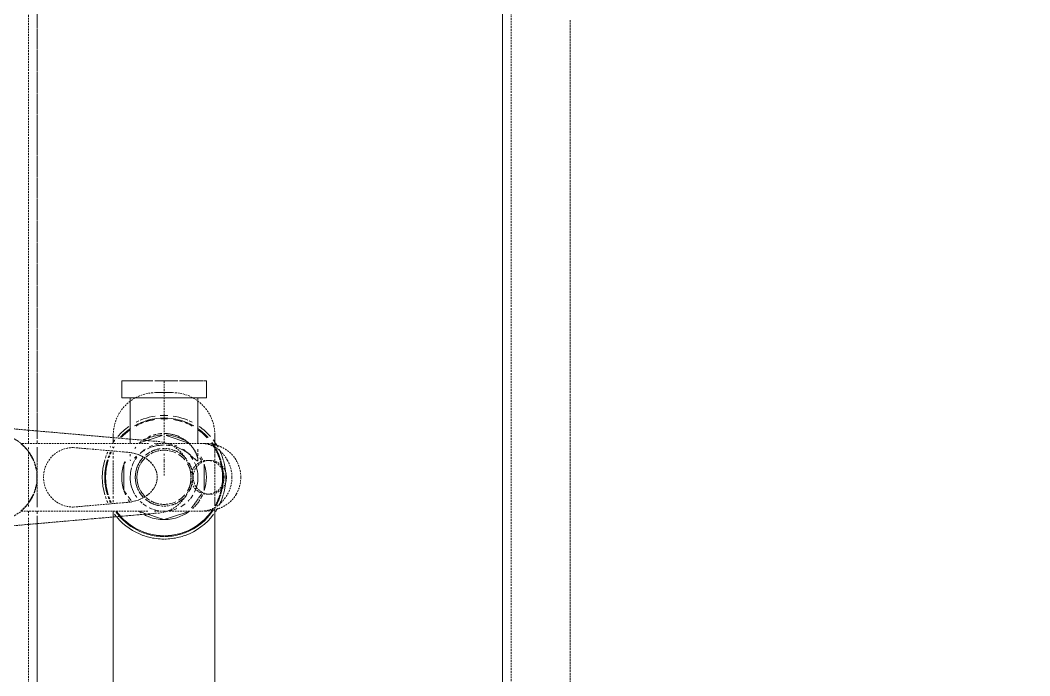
# Model space of a CAD drawing. Header units: millimetres. Extents: x -10915 to 60194, y -32941 to 46712.
# Drawn here: x 7505 to 8101, y 14079 to 14467 of the extents above; entities that cross this region are included whole.
import ezdxf

# ---------------------------------------------------------------- set-up
doc = ezdxf.new("R2010")
doc.units = ezdxf.units.MM
doc.linetypes.add('200_ШТРИХ_ш1п0_6_', pattern=[1.6, 1, -0.6])
doc.layers.add('Перекрытие штриховка', color=7, linetype='Continuous', lineweight=18)
doc.layers.add('Сантехника', color=7, linetype='Continuous', lineweight=18)

# ---------------------------------------------------------------- blocks, each defined once
blk = doc.blocks.new('ADSK_Умывальник с 3 смесителемями - Умывальник-1755934-План полов 2-го этажа')
at = {"layer": 'Сантехника', "color": 251, "linetype": '200_ШТРИХ_ш1п0_6_', "true_color": 0x666666}
for p, q in [((472.19, -100), (27.81, -100)), ((845, -100), (527.81, -100)), ((472.62, -105), (27.38, -105)), ((27.38, -105), (472.62, -105)), ((472.62, -105), (477.25, -105)), ((478.34, -105), (480, -105)), ((520, -105), (521.66, -105)), ((522.75, -105), (527.38, -105)), ((840, -105), (527.38, -105)), ((527.38, -105), (840, -105)), ((480.25, -150), (476.56, -150)), ((486.51, -150), (485.33, -150)), ((488.86, -150), (487.51, -150)), ((510, -150), (490, -150)), ((512.49, -150), (511.14, -150)), ((514.67, -150), (513.49, -150)), ((523.44, -150), (519.75, -150)), ((483.15, -210), (484.98, -210)), ((485.04, -210), (487.28, -210)), ((487.4, -210), (490, -210)), ((490.67, -210), (509.34, -210)), ((510, -210), (512.6, -210)), ((512.72, -210), (514.96, -210)), ((515.02, -210), (516.85, -210)), ((-780, -380), (780, -380)), ((780, -380), (-780, -380)), ((-785, -385), (785, -385)), ((770, -420), (-770, -420))]:
    blk.add_line(p, q, dxfattribs=at)
at = {"layer": 'Сантехника', "color": 253, "linetype": '200_ШТРИХ_ш1п0_6_', "true_color": 0xa3a3a3}
for p, q in [((476.04, -100), (472.19, -100)), ((480, -100), (476.95, -100)), ((523.05, -100), (520, -100)), ((527.81, -100), (523.96, -100)), ((477.25, -105), (472.62, -105)), ((472.62, -105), (477.25, -105)), ((480, -105), (478.34, -105)), ((478.34, -105), (480, -105)), ((482.28, -105), (483.53, -105)), ((483.78, -105), (485.52, -105)), ((485.59, -105), (487.6, -105)), ((487.68, -105), (489.95, -105)), ((490, -105), (510, -105)), ((510.05, -105), (512.33, -105)), ((512.39, -105), (514.41, -105)), ((514.49, -105), (516.22, -105)), ((516.47, -105), (517.72, -105)), ((521.66, -105), (520, -105)), ((520, -105), (521.66, -105)), ((527.38, -105), (522.75, -105)), ((522.75, -105), (527.38, -105)), ((23.44, -150), (476.56, -150)), ((523.44, -150), (525, -150)), ((550, -175), (550, -185)), ((482.22, -210), (17.78, -210)), ((525, -210), (517.86, -210))]:
    blk.add_line(p, q, dxfattribs=at)
at = {"layer": 'Сантехника', "color": 9, "linetype": '200_ШТРИХ_ш1п0_6_', "true_color": 0xc7c7c7}
for p, q in [((483.8, -100), (482.3, -100)), ((515.08, -100), (484.92, -100)), ((517.7, -100), (516.2, -100)), ((483.53, -105), (482.28, -105)), ((482.28, -105), (483.53, -105)), ((485.52, -105), (483.78, -105)), ((483.78, -105), (485.52, -105)), ((487.6, -105), (485.59, -105)), ((485.59, -105), (487.6, -105)), ((489.95, -105), (487.68, -105)), ((487.68, -105), (489.95, -105)), ((510, -105), (490, -105)), ((490, -105), (510, -105)), ((512.33, -105), (510.05, -105)), ((510.05, -105), (512.33, -105)), ((514.41, -105), (512.39, -105)), ((512.39, -105), (514.41, -105)), ((516.22, -105), (514.49, -105)), ((514.49, -105), (516.22, -105)), ((517.72, -105), (516.47, -105)), ((516.47, -105), (517.72, -105)), ((476.56, -150), (480.25, -150)), ((485.33, -150), (486.51, -150)), ((487.51, -150), (488.86, -150)), ((490, -150), (510, -150)), ((511.14, -150), (512.49, -150)), ((513.49, -150), (514.67, -150)), ((519.75, -150), (523.44, -150)), ((535, -180), (557, -180)), ((484.98, -210), (483.15, -210)), ((487.28, -210), (485.04, -210)), ((490, -210), (487.4, -210)), ((509.34, -210), (490.67, -210)), ((512.6, -210), (510, -210)), ((514.96, -210), (512.72, -210)), ((516.85, -210), (515.02, -210))]:
    blk.add_line(p, q, dxfattribs=at)
at = {"layer": 'Сантехника', "linetype": '200_ШТРИХ_ш1п0_6_'}
for p, q in [((27.38, -105), (472.62, -105)), ((527.38, -105), (840, -105)), ((476.56, -150), (23.44, -150)), ((525, -150), (523.44, -150)), ((550, -185), (550, -175)), ((17.78, -210), (482.22, -210)), ((517.86, -210), (525, -210)), ((780, -380), (-780, -380)), ((-770, -420), (770, -420))]:
    blk.add_line(p, q, dxfattribs=at)
at = {"layer": 'Сантехника', "color": 254, "linetype": '200_ШТРИХ_ш1п0_6_', "true_color": 0xdddddd}
for p, q in [((501.14, -180), (506.67, -180)), ((507.05, -180), (509.77, -180)), ((510, -180), (511.87, -180)), ((512.84, -180), (514.22, -180))]:
    blk.add_line(p, q, dxfattribs=at)
at = {"layer": 'Сантехника', "color": 254, "linetype": '200_ШТРИХ_ш1п0_6_', "true_color": 0xeaeaea}
blk.add_line((520.26, -180), (535, -180), dxfattribs=at)
at = {"layer": 'Сантехника', "color": 253, "linetype": '200_ШТРИХ_ш1п0_6_', "true_color": 0xa3a3a3}
for centre, radius, start, end in [((525, -175), 25, 360, 90), ((500, -180), 17, 120, 133.0871), ((500, -180), 17, 108.06163, 117.15466), ((500, -180), 17, 75, 105), ((500, -180), 17, 62.83458, 71.92231), ((500, -180), 17, 46.91161, 60), ((500, -180), 17, 150.68157, 161.7644), ((500, -180), 17, 140.73018, 145.93708), ((500, -180), 17, 34.05542, 39.23933), ((500, -180), 17, 18.22686, 29.30882), ((500, -180), 17, 174.87894, 180), ((500, -180), 17, 165, 170.28206), ((500, -180), 17, 9.71136, 15), ((500, -180), 17, 0, 5.11831), ((500, -180), 17, 180, 191.86532), ((500, -180), 17, 196.24203, 208.47369), ((500, -180), 17, 331.53257, 343.76389), ((500, -180), 17, 348.13172, 360), ((500, -180), 17, 211.70927, 221.52394), ((500, -180), 17, 318.48194, 328.28978), ((525, -185), 25, 270, 0), ((500, -180), 17, 225, 230.87337), ((500, -180), 17, 241.84887, 298.15741), ((500, -180), 17, 309.12663, 315)]:
    blk.add_arc(centre, radius, start, end, dxfattribs=at)
at = {"layer": 'Сантехника', "linetype": '200_ШТРИХ_ш1п0_6_'}
for centre, start, end in [((525, -175), 360, 90), ((525, -185), 270, 360)]:
    blk.add_arc(centre, 25, start, end, dxfattribs=at)
at = {"layer": 'Сантехника', "color": 251, "linetype": '200_ШТРИХ_ш1п0_6_', "true_color": 0x666666}
for start, end in [(120, 133.0871), (108.06163, 117.15466), (75, 105), (62.83458, 71.92231), (46.91161, 60), (241.84887, 298.15741)]:
    blk.add_arc((500, -180), 17, start, end, dxfattribs=at)
at = {"layer": 'Сантехника', "color": 9, "linetype": '200_ШТРИХ_ш1п0_6_', "true_color": 0xc7c7c7}
for start, end in [(150.68157, 161.7644), (140.73018, 145.93708), (34.05542, 39.23933), (18.22686, 29.30882), (174.87894, 180), (165, 170.28206), (9.71136, 15), (0, 5.11831), (180, 191.86532), (196.24203, 208.47369), (331.53257, 343.76389), (348.13172, 360), (211.70927, 221.52394), (318.48194, 328.28978), (225, 230.87337), (309.12663, 315)]:
    blk.add_arc((500, -180), 17, start, end, dxfattribs=at)
blk = doc.blocks.new('Влж_Сифон бутылочный - Сифон для умывальника-V18-План полов 2-го этажа')
at = {"layer": 'Сантехника', "color": 251, "lineweight": 9, "true_color": 0x666666}
for p, q in [((57, 25), (47, 25)), ((47, 18.39), (47, 25)), ((57, 6.56), (57, 25)), ((47, 20), (27.81, 20)), ((47, 5.25), (47, 18.34)), ((-23.55, 4.46), (-22.24, 8.5)), ((-22.22, 8.56), (-21.7, 10.15)), ((21.74, 10.02), (24.62, 1.16)), ((-24.98, 0.08), (-23.57, 4.4)), ((47, 0), (47, 4.83)), ((57, 0), (57, 5.51)), ((-23.57, -4.4), (-24.98, -0.08)), ((-22.24, -8.5), (-23.55, -4.46)), ((24.62, -1.16), (20.23, -14.69)), ((47, -4.83), (47, 0)), ((47, -18.46), (47, -5.25)), ((57, -8.15), (57, 0)), ((-21.09, -12.02), (-22.22, -8.56)), ((57, -23.23), (57, -9.07)), ((-20.23, -14.69), (-21.08, -12.07)), ((27.81, -20), (47, -20)), ((47, -25), (47, -18.53)), ((57, -25), (57, -23.78)), ((47, -25), (57, -25))]:
    blk.add_line(p, q, dxfattribs=at)
at = {"layer": 'Сантехника', "color": 253, "lineweight": 9, "true_color": 0xa3a3a3}
for p, q in [((-13.75, 19.4), (-11.36, 21.14)), ((-10, 22.12), (-7.73, 23.78)), ((-7.34, 23.78), (7.35, 23.78)), ((7.73, 23.78), (9.12, 22.76)), ((27.81, 20), (22.56, 20)), ((47, 20.97), (47, 23.78)), ((47, 19.9), (47, 18.94)), ((47, 18.9), (47, 15.15)), ((57, 20.33), (57, 23.78)), ((57, 7.73), (57, 20.23)), ((-21.7, 10.15), (-21.09, 12.02)), ((-21.08, 12.07), (-20.23, 14.69)), ((20.23, 14.69), (20.68, 13.31)), ((20.69, 13.26), (21.7, 10.15)), ((47, 14.14), (47, 7.94)), ((47, 7.65), (47, 5.43)), ((47, 5), (47, 0)), ((57, 0), (57, 5.51)), ((47, 0), (47, -5)), ((47, -5.43), (47, -7.65)), ((57, -8.15), (57, 0)), ((47, -7.94), (47, -14.14)), ((57, -23.23), (57, -9.29)), ((-16.79, -17.19), (-18.03, -16.29)), ((-14.96, -18.52), (-16.56, -17.35)), ((47, -15.15), (47, -18.99)), ((-12.68, -20.18), (-14.68, -18.72)), ((-10, -22.12), (-12.37, -20.4)), ((7.73, -23.78), (-7.73, -23.78)), ((11.45, -21.07), (10, -22.12)), ((20.22, -20), (27.81, -20)), ((47, -19.04), (47, -19.9)), ((47, -23.78), (47, -20.97))]:
    blk.add_line(p, q, dxfattribs=at)
at = {"layer": 'Сантехника', "color": 9, "lineweight": 9, "true_color": 0xc7c7c7}
for p, q in [((13.73, 20), (12.53, 20)), ((22.56, 20), (20.22, 20)), ((47, 7.73), (47, 14.21)), ((47, 14.14), (47, 7.94)), ((47, 7.65), (47, 5.43)), ((47, 5.25), (47, 7.44)), ((47, 3.9), (47, 0)), ((47, 0), (47, 3.76)), ((47, 0), (47, -3.9)), ((47, -3.76), (47, 0)), ((47, -7.44), (47, -5.25)), ((47, -5.43), (47, -7.65)), ((47, -14.21), (47, -7.73)), ((47, -7.94), (47, -14.14)), ((10.36, -20), (11.55, -20)), ((12.68, -20), (14.2, -20)), ((14.97, -20), (16.62, -20))]:
    blk.add_line(p, q, dxfattribs=at)
at = {"layer": 'Сантехника', "color": 253, "lineweight": 9, "true_color": 0xa3a3a3}
for radius, start, end in [(36.5, 73.56164, 106.43836), (36.5, 112.05573, 114.0955), (35, 113.06427, 115.14319), (36.5, 108.17651, 110.5148), (35, 109.0184, 111.4037), (35, 72.85714, 107.14286), (36.5, 69.4818, 71.82316), (35, 68.59281, 70.98125), (36.5, 65.90187, 67.94108), (35, 64.85413, 66.93247), (36.5, 52.76977, 56.05328), (36.5, 131.0041, 160.04316), (35, 132.84599, 159.20233), (34.53, 133.4523, 158.92555), (36.5, 126.68556, 131.0041), (35, 125.27543, 132.84599), (34.53, 36.27313, 46.5477), (35, 34.45956, 47.15401), (36.5, 34.63265, 48.57572), (36.5, 160.23976, 165.7894), (35, 159.39289, 165.19947), (34.53, 159.11412, 165.00527), (16, 121.10912, 135), (16, 121.10912, 135), (16, 60.34866, 119.65134), (16, 60.34866, 119.65134), (16, 45, 58.8797), (16, 45, 58.8797), (35, 0, 30), (36.5, 23.97008, 26.97151), (36.5, 19.32962, 22.65071), (36.5, 8.37342, 19.29575), (36.5, 166.0274, 172.49619), (35, 165.42857, 172.19703), (34.53, 165.23145, 172.09856), (25, 159.17607, 169.068), (25, 155.13161, 159.03942), (25, 2.83021, 24.54654), (36.5, 172.76725, 179.69848), (35, 172.45727, 179.70975), (34.53, 172.35524, 179.71345), (25, 169.22074, 179.81574), (35, 330, 0), (36.5, 360, 3.50722), (36.5, 356.49278, 360), (36.5, 180.30152, 187.23275), (36.5, 187.50381, 193.9726), (35, 180.29025, 187.54273), (35, 187.80297, 194.57143), (34.53, 180.28655, 187.64476), (34.53, 187.90144, 194.76855), (25, 180.18426, 190.77926), (25, 190.932, 200.82393), (25, 330.22473, 357.16979), (36.5, 340.70425, 351.62658), (36.5, 194.2106, 199.76024), (35, 194.80053, 200.60711), (34.53, 194.99473, 200.88588), (25, 200.96058, 209.44949), (36.5, 199.95684, 233.31444), (35, 200.79767, 236.21621), (34.53, 201.07445, 237.1714), (25, 209.77527, 216), (25, 324, 327.5213), (36.5, 333.02849, 336.02992), (36.5, 337.34929, 340.67038), (34.53, 312.34678, 323.72687), (35, 312.11832, 325.54044), (36.5, 311.42428, 325.36735), (35, 301.21169, 306.00095), (34.53, 302.37104, 305.5963), (36.5, 303.94672, 307.23023), (36.5, 236.38487, 240), (35, 241.0975, 244.23641), (36.5, 243.17853, 245.28083), (36.5, 245.31625, 249.07514), (35, 244.32084, 248.18804), (36.5, 249.16171, 253.56164), (35, 248.33071, 252.85714), (36.5, 254.08392, 285.91654), (35, 253.62519, 286.37547), (35, 287.14286, 291.67014), (36.5, 286.43836, 290.83912), (35, 291.813, 295.67957), (36.5, 290.92579, 294.68408), (35, 295.76398, 298.9027), (36.5, 294.71949, 296.82146), (35, 300, 300.83571), (36.5, 299.35376, 303.61513)]:
    blk.add_arc((0, 0), radius, start, end, dxfattribs=at)
at = {"layer": 'Сантехника', "color": 9, "lineweight": 9, "true_color": 0xc7c7c7}
for radius, start, end in [(36.5, 73.56164, 106.43836), (36.5, 112.05573, 114.0955), (35, 113.06427, 115.14319), (34.53, 113.39625, 115.48806), (36.5, 108.17651, 110.5148), (35, 109.0184, 111.4037), (34.53, 109.29552, 111.6963), (35, 72.85714, 107.14286), (34.53, 72.62524, 107.37476), (36.5, 69.4818, 71.82316), (35, 68.59281, 70.98125), (34.53, 68.30018, 70.70411), (36.5, 65.90187, 67.94108), (35, 64.85413, 66.93247), (34.53, 64.50924, 66.60047), (35, 59.16429, 60), (36.5, 60, 60.64624), (36.5, 52.76977, 56.05328), (35, 132.84599, 159.20233), (36.5, 126.68556, 131.0041), (35, 125.27543, 132.84599), (34.53, 125.90286, 133.4523), (25, 72.88183, 107.11032), (35, 37.42961, 47.15401), (25, 121.83227, 125.34338), (25, 108, 114.55078), (20, 84.87682, 119.65134), (20, 73.83843, 84.38121), (20, 60.34866, 70.79181), (25, 67.97092, 72), (35, 159.39289, 165.19947), (25, 150.55051, 155.13161), (25, 144, 147.41148), (20, 121.81981, 126.59938), (17.02, 121.53273, 133.28457), (17.02, 60.91038, 119.07888), (17.02, 46.71431, 58.46727), (20, 53.39971, 58.18019), (25, 32.59892, 36), (25, 24.86839, 29.77527), (34.53, 25.09696, 28.69442), (34.53, 20.7259, 23.85418), (36.5, 23.97008, 26.97151), (36.5, 19.32962, 22.65071), (36.5, 8.37342, 19.29575), (35, 165.42857, 172.19703), (16, 150.34866, 160.74098), (16, 150.34866, 160.74098), (16, 137.89361, 147.09749), (16, 137.89361, 147.09749), (16, 32.88794, 42.10328), (16, 32.88794, 42.10328), (16, 19.2422, 29.65134), (16, 19.2422, 29.65134), (34.53, 9.31568, 18.19885), (35, 172.57039, 179.70975), (16, 171.02756, 180), (16, 171.02756, 180), (16, 180, 188.49794), (16, 180, 188.49794), (16, 161.85396, 168.78086), (16, 161.85396, 168.78086), (16, 11.20985, 18.13401), (16, 11.20985, 18.13401), (16, 360, 8.96705), (16, 360, 8.96705), (16, 351.49715, 360), (16, 351.49715, 360), (34.53, 360, 3.28842), (34.53, 356.71158, 360), (36.5, 360, 3.50722), (36.5, 356.49278, 360), (35, 180.29025, 187.42961), (35, 187.80297, 194.57143), (16, 190.90755, 205.80514), (16, 190.90755, 205.80514), (16, 334.18934, 349.10035), (16, 334.18934, 349.10035), (34.53, 341.80115, 350.68432), (36.5, 340.70425, 351.62658), (35, 195, 200.60711), (20, 209.65134, 218.25), (16, 212.30967, 229.73353), (16, 212.30967, 229.73353), (16, 310.26489, 327.70111), (16, 310.26489, 327.70111), (20, 320.97751, 326.68809), (35, 200.79767, 236.21621), (25, 222.33536, 225.88626), (20, 225, 229.45782), (20, 231.06815, 238.18019), (16, 240.34866, 248.70138), (16, 240.34866, 248.70138), (16, 249.58024, 268.64718), (16, 249.58024, 268.64718), (17.02, 258.75, 281.25), (16, 271.35282, 290.41817), (16, 271.35282, 290.41817), (16, 291.29685, 299.65134), (16, 291.29685, 299.65134), (20, 301.81981, 308.93318), (34.53, 331.30558, 334.90304), (34.53, 336.14582, 339.2741), (36.5, 333.02849, 336.02992), (36.5, 337.34929, 340.67038), (25, 226.54437, 231.17554), (25, 231.97178, 237.72891), (25, 239.8226, 245.44922), (20, 244.0817, 275.12318), (25, 252, 288), (20, 275.61879, 295.92335), (25, 294.55078, 298.73157), (35, 312.11832, 322.57039), (34.53, 300, 301.40139), (35, 301.21169, 306.00095), (35, 241.0975, 244.23641), (34.53, 240.72468, 243.89262), (36.5, 243.17853, 245.28083), (36.5, 245.31625, 249.07514), (35, 244.32084, 248.18804), (34.53, 243.99318, 247.89602), (36.5, 249.16171, 253.56164), (35, 248.33071, 252.85714), (34.53, 248.05717, 252.62524), (36.5, 254.08392, 285.91654), (35, 253.62519, 286.37547), (34.53, 253.47419, 286.52654), (34.53, 287.37476, 291.94369), (35, 287.14286, 291.67014), (36.5, 286.43836, 290.83912), (34.53, 292.10504, 296.00726), (35, 291.813, 295.67957), (36.5, 290.92579, 294.68408), (34.53, 296.10779, 299.27554), (35, 295.76398, 298.9027), (36.5, 294.71949, 296.82146), (35, 300, 300.83571)]:
    blk.add_arc((0, 0), radius, start, end, dxfattribs=at)
at = {"layer": 'Сантехника', "color": 254, "lineweight": 9, "true_color": 0xdddddd}
for radius, start, end in [(35, 113.06427, 115.14319), (35, 109.0184, 111.4037), (35, 90, 107.14286), (35, 72.85714, 90), (35, 68.59281, 70.98125), (35, 64.85413, 66.93247), (34.53, 58.59861, 60), (35, 59.16429, 60), (36.5, 60, 60.64624), (35, 125.27543, 132.84599), (20, 84.87682, 119.65134), (20, 73.83843, 84.38121), (20, 60.34866, 70.79181), (20, 141.75, 148.91417), (20, 135, 139.85787), (20, 121.81981, 126.59938), (20, 53.39971, 58.18019), (20, 33.31191, 45), (35, 24.81788, 28.26773), (35, 20.38011, 23.55613), (20, 161.61056, 165.35057), (20, 154.14785, 159.77064), (17.02, 153.16714, 166.0953), (17.02, 139.78646, 150.34866), (17.02, 29.65134, 40.19933), (17.02, 13.89247, 26.82089), (20, 20.22746, 25.84733), (35, 15, 17.96287), (35, 9.08233, 14.73871), (20, 165.99953, 170.89942), (17.02, 166.53273, 171.93066), (17.02, 8.06109, 13.46727), (20, 9.09898, 14.09963), (35, 360, 3.3426), (35, 356.6574, 360), (20, 188.49447, 194.00047), (20, 196.77595, 202.26026), (17.02, 193.46727, 208.22711), (17.02, 331.76943, 346.53273), (20, 345.90037, 351.5067), (35, 342.03713, 350.91767), (20, 209.65134, 218.25), (17.02, 210.02308, 223.8856), (17.02, 316.11788, 329.97464), (20, 320.97751, 326.68809), (20, 337.73974, 341.894), (20, 225, 229.45782), (20, 231.06815, 238.18019), (17.02, 225.52556, 230.79111), (17.02, 240.49766, 247.5), (17.02, 249.82449, 255.24747), (17.02, 284.75253, 290.17506), (17.02, 290.42497, 299.5091), (20, 301.81981, 308.93318), (17.02, 309.20844, 314.47444), (35, 331.73227, 335.18212), (35, 336.44387, 339.61989), (20, 244.0817, 270), (20, 270, 275.12318), (20, 275.61879, 295.92335), (35, 241.0975, 244.23641), (35, 244.32084, 247.42961), (35, 248.33071, 252.85714), (35, 253.62519, 286.37547), (35, 287.14286, 291.67014), (35, 292.57039, 295.67957), (35, 295.76398, 298.9027)]:
    blk.add_arc((0, 0), radius, start, end, dxfattribs=at)
at = {"layer": 'Сантехника', "color": 7, "lineweight": 9, "true_color": 0xf2f2f2}
blk.add_arc((0, 0), 35, 59.16429, 60, dxfattribs=at)
at = {"layer": 'Сантехника', "color": 251, "lineweight": 9, "true_color": 0x666666}
for radius, start, end in [(36.5, 131.0041, 160.04316), (35, 132.84599, 159.20233), (35, 34.45956, 47.15401), (36.5, 34.63265, 48.57572), (36.5, 160.23976, 165.7894), (35, 159.39289, 165.19947), (35, 360, 30), (36.5, 166.0274, 172.49619), (35, 165.42857, 172.19703), (36.5, 172.76725, 179.69848), (35, 172.45727, 179.70975), (35, 330, 360), (36.5, 180.30152, 187.23275), (36.5, 187.50381, 193.9726), (35, 180.29025, 187.54273), (35, 187.80297, 194.57143), (36.5, 194.2106, 199.76024), (35, 194.80053, 200.60711), (36.5, 199.95684, 233.31444), (35, 200.79767, 236.21621), (35, 312.11832, 325.54044), (36.5, 311.42428, 325.36735), (35, 301.21169, 306.00095), (36.5, 303.94672, 307.23023), (36.5, 236.38487, 240), (36.5, 299.35376, 303.61513)]:
    blk.add_arc((0, 0), radius, start, end, dxfattribs=at)
at = {"layer": 'Сантехника', "color": 254, "lineweight": 9, "true_color": 0xeaeaea}
for radius, start, end in [(20, 141.75, 148.91417), (20, 135, 139.85787), (20, 33.31191, 45), (20, 161.61056, 165.35057), (20, 154.14785, 159.77064), (20, 20.22746, 25.84733), (20, 165.99953, 170.89942), (20, 9.09898, 14.09963), (20, 188.49447, 194.00047), (20, 196.77595, 202.26026), (20, 345.90037, 351.5067), (20, 337.73974, 341.894), (35, 300, 300.83571)]:
    blk.add_arc((0, 0), radius, start, end, dxfattribs=at)
at = {"layer": 'Сантехника', "color": 9, "lineweight": 9, "true_color": 0xc7c7c7}
for points, knots in [([(10.36, 20), (10.25, 20), (9.93, 19.98), (9.74, 19.91), (9.68, 19.83)], [0.51500496, 0.51500496, 0.51500496, 0.51500496, 0.52777778, 0.55555556, 0.55555556, 0.55555556, 0.55555556]), ([(11.39, 17.42), (11.42, 17.38), (11.51, 17.27), (11.73, 17.01), (12.04, 16.66), (12.31, 16.37), (12.43, 16.24)], [0.67013889, 0.67013889, 0.67013889, 0.67013889, 0.67361111, 0.68055556, 0.69444444, 0.7053972, 0.7053972, 0.7053972, 0.7053972]), ([(22.78, 11.14), (22.61, 11.4), (22.34, 11.81), (22.07, 12.21), (21.96, 12.35)], [0.17914616, 0.17914616, 0.17914616, 0.17914616, 0.19444444, 0.20372396, 0.20372396, 0.20372396, 0.20372396]), ([(24.43, 7.9), (24.29, 8.27), (24.01, 8.91), (23.7, 9.53), (23.56, 9.8)], [0.12038913, 0.12038913, 0.12038913, 0.12038913, 0.13888889, 0.15364618, 0.15364618, 0.15364618, 0.15364618]), ([(25.37, 4.69), (25.3, 5.01), (25.15, 5.62), (24.99, 6.23), (24.9, 6.52)], [0.06886269, 0.06886269, 0.06886269, 0.06886269, 0.08333333, 0.09752758, 0.09752758, 0.09752758, 0.09752758]), ([(24.9, -6.52), (24.99, -6.23), (25.15, -5.62), (25.3, -5.01), (25.37, -4.69)], [0.90247242, 0.90247242, 0.90247242, 0.90247242, 0.91666667, 0.93113731, 0.93113731, 0.93113731, 0.93113731]), ([(16.09, -11.3), (15.95, -11.53), (15.68, -11.99), (15.34, -12.55), (15.09, -12.95), (14.97, -13.13), (14.93, -13.2)], [0.18100444, 0.18100444, 0.18100444, 0.18100444, 0.19444444, 0.20833333, 0.21527778, 0.2195806, 0.2195806, 0.2195806, 0.2195806]), ([(17.86, -7.36), (17.77, -7.64), (17.58, -8.2), (17.26, -9), (17.02, -9.51), (16.9, -9.76)], [0.11111111, 0.11111111, 0.11111111, 0.11111111, 0.125, 0.13888889, 0.15236335, 0.15236335, 0.15236335, 0.15236335]), ([(18.19, -6.21), (18.16, -6.31), (18.06, -6.7), (17.95, -7.08), (17.86, -7.36)], [0.09259967, 0.09259967, 0.09259967, 0.09259967, 0.09722222, 0.11111111, 0.11111111, 0.11111111, 0.11111111]), ([(21.81, -12.57), (21.96, -12.35), (22.29, -11.89), (22.61, -11.4), (22.78, -11.14)], [0.79166667, 0.79166667, 0.79166667, 0.79166667, 0.80555556, 0.82085384, 0.82085384, 0.82085384, 0.82085384]), ([(23.56, -9.8), (23.7, -9.53), (24.01, -8.91), (24.29, -8.27), (24.43, -7.9)], [0.84635382, 0.84635382, 0.84635382, 0.84635382, 0.86111111, 0.87961087, 0.87961087, 0.87961087, 0.87961087]), ([(13.82, -14.71), (13.55, -15.03), (13.1, -15.52), (12.68, -15.97), (12.52, -16.14)], [0.25423014, 0.25423014, 0.25423014, 0.25423014, 0.27777778, 0.29166667, 0.29166667, 0.29166667, 0.29166667]), ([(9.68, -19.83), (9.74, -19.91), (9.93, -19.98), (10.25, -20), (10.36, -20)], [0.44444444, 0.44444444, 0.44444444, 0.44444444, 0.47222222, 0.48499504, 0.48499504, 0.48499504, 0.48499504])]:
    blk.add_open_spline(points, degree=3, knots=knots, dxfattribs=at)
at = {"layer": 'Сантехника', "color": 254, "lineweight": 9, "true_color": 0xdddddd}
for points, knots in [([(14.85, 13.32), (14.92, 13.21), (15.06, 13), (15.34, 12.55), (15.66, 12.02), (15.92, 11.59), (16.03, 11.39)], [0.77777778, 0.77777778, 0.77777778, 0.77777778, 0.78472222, 0.79166667, 0.80555556, 0.81722618, 0.81722618, 0.81722618, 0.81722618]), ([(16.86, 9.84), (17, 9.57), (17.25, 9.03), (17.5, 8.41), (17.62, 8.08), (17.64, 8.02)], [0.84628236, 0.84628236, 0.84628236, 0.84628236, 0.86111111, 0.875, 0.87791757, 0.87791757, 0.87791757, 0.87791757]), ([(17.86, 7.36), (17.95, 7.08), (18.12, 6.51), (18.41, 5.34), (18.83, 3.21), (19.03, 1.3), (19.08, 0)], [0.8888889, 0.8888889, 0.8888889, 0.8888889, 0.9027778, 0.9166667, 0.9444444, 1, 1, 1, 1]), ([(17.86, 7.36), (17.95, 7.08), (18.06, 6.71), (18.16, 6.34), (18.18, 6.26)], [0.88888889, 0.88888889, 0.88888889, 0.88888889, 0.90277778, 0.90665948, 0.90665948, 0.90665948, 0.90665948]), ([(17.86, -7.36), (17.77, -7.64), (17.58, -8.2), (17.14, -9.28), (16.52, -10.56), (15.83, -11.76), (15.34, -12.55), (15.06, -13), (14.85, -13.32), (14.65, -13.64), (14.35, -14.05), (13.81, -14.74), (13.15, -15.47), (12.52, -16.14), (12.07, -16.63), (11.73, -17.01), (11.51, -17.27), (11.39, -17.42), (11.31, -17.53), (11.23, -17.63), (11.12, -17.77), (10.93, -18.01), (10.66, -18.34), (10.35, -18.69), (9.99, -19.11), (9.66, -19.54), (9.6, -19.86), (10.01, -20.01), (10.63, -20), (11.22, -19.92), (11.69, -19.82), (12.09, -19.71), (12.41, -19.61), (12.65, -19.52), (12.88, -19.43), (13.21, -19.3), (13.65, -19.11), (14.2, -18.87), (14.96, -18.51), (15.74, -18.09), (16.41, -17.69), (16.79, -17.44), (17.06, -17.24), (17.33, -17.04), (17.7, -16.76), (18.35, -16.25), (19.27, -15.46), (20.17, -14.58), (20.85, -13.82), (21.34, -13.21), (21.81, -12.58), (22.43, -11.69), (23.18, -10.51), (24, -8.99), (24.66, -7.37), (25.17, -5.64), (25.69, -3.23), (25.89, -1.31), (25.95, 0)], [0.1111111, 0.1111111, 0.1111111, 0.1111111, 0.125, 0.1388889, 0.1666667, 0.1944444, 0.2083333, 0.2152778, 0.2222222, 0.2291667, 0.2361111, 0.25, 0.2777778, 0.2916667, 0.3055556, 0.3194444, 0.3263889, 0.3298611, 0.3333333, 0.3368056, 0.3402778, 0.3472222, 0.3611111, 0.375, 0.3888889, 0.4166667, 0.4444444, 0.4722222, 0.5, 0.5138889, 0.5277778, 0.5416667, 0.5486111, 0.5555556, 0.5625, 0.5694444, 0.5833333, 0.5972222, 0.6111111, 0.6388889, 0.6527778, 0.6597222, 0.6666667, 0.6736111, 0.6805556, 0.6944444, 0.7222222, 0.75, 0.7638889, 0.7777778, 0.7916667, 0.8055556, 0.8333333, 0.8611111, 0.8888889, 0.9166667, 0.9444444, 1, 1, 1, 1]), ([(14.88, -18.54), (15.23, -18.37), (15.65, -18.14), (16.06, -17.9), (16.12, -17.86)], [0.61366787, 0.61366787, 0.61366787, 0.61366787, 0.63888889, 0.64331345, 0.64331345, 0.64331345, 0.64331345]), ([(17.06, -17.24), (17.15, -17.17), (17.33, -17.04), (17.61, -16.83), (17.79, -16.69), (17.88, -16.62)], [0.66666667, 0.66666667, 0.66666667, 0.66666667, 0.67361111, 0.68055556, 0.68733355, 0.68733355, 0.68733355, 0.68733355])]:
    blk.add_open_spline(points, degree=3, knots=knots, dxfattribs=at)
at = {"layer": 'Сантехника', "color": 7, "lineweight": 9, "true_color": 0xf2f2f2}
blk.add_open_spline([(17.88, 16.62), (17.79, 16.69), (17.61, 16.83), (17.33, 17.04), (17.15, 17.17), (17.06, 17.24)], degree=3, knots=[0.31266645, 0.31266645, 0.31266645, 0.31266645, 0.31944444, 0.32638889, 0.33333333, 0.33333333, 0.33333333, 0.33333333], dxfattribs=at)
at = {"layer": 'Сантехника', "color": 254, "lineweight": 9, "true_color": 0xeaeaea}
for points in [[(18.69, 3.81), (18.82, 3.07), (18.91, 2.32), (18.98, 1.55)], [(19, -1.31), (18.93, -2.15), (18.83, -2.99), (18.69, -3.81)]]:
    blk.add_open_spline(points, degree=3, dxfattribs=at)
at = {"layer": 'Сантехника', "color": 9, "lineweight": 9, "true_color": 0xc7c7c7}
for points in [[(25.86, 1.4), (25.79, 2.22), (25.68, 3.03), (25.54, 3.82)], [(25.54, -3.82), (25.68, -3.03), (25.79, -2.22), (25.86, -1.4)]]:
    blk.add_open_spline(points, degree=3, dxfattribs=at)
blk = doc.blocks.new('Влж_Смеситель - Смеситель для умывальника-V19-План полов 2-го этажа')
at = {"layer": 'Сантехника', "color": 251, "linetype": '200_ШТРИХ_ш1п0_6_', "true_color": 0x666666}
for p, q in [((1.67, 29.94), (-1.67, 29.94)), ((6.35, 29.19), (4.93, 29.51)), ((23.78, 15.06), (20.58, 19.89)), ((-24.35, 13.94), (-26.47, 8.13)), ((26.56, 7.78), (24.35, 13.94)), ((-26.7, 7.18), (-27.5, 0.34)), ((27.5, 0), (26.7, 7.18)), ((-21.28, -99.62), (-30, 0)), ((-27.5, 0), (-27.33, -3.27)), ((-27.25, -4.03), (-26.7, -7.18)), ((30, 0), (21.28, -99.62)), ((26.7, -7.18), (27.25, -4.03)), ((27.33, -3.27), (27.5, 0)), ((-20, -20.59), (-20, -82.84)), ((20, -82.87), (20, -20.59)), ((-15.47, -24.8), (-9.75, -28.05)), ((-9.14, -28.29), (-3.64, -29.74)), ((-3.31, -29.78), (3.31, -29.78)), ((3.63, -29.74), (9.13, -28.3)), ((9.75, -28.05), (15.47, -24.8)), ((-17.59, -51.37), (-15, -80.98)), ((14.99, -80.98), (17.58, -51.37)), ((-20, -83.16), (-20, -95.81)), ((20, -95.81), (20, -83.16)), ((-20, -99.3), (-20, -104.7)), ((20, -104.71), (20, -99.3)), ((-20, -104.89), (-20, -106.48)), ((20, -106.48), (20, -104.89))]:
    blk.add_line(p, q, dxfattribs=at)
at = {"layer": 'Сантехника', "color": 253, "linetype": '200_ШТРИХ_ш1п0_6_', "true_color": 0xa3a3a3}
for p, q in [((-1.67, 29.94), (1.67, 29.94)), ((4.93, 29.51), (6.35, 29.19)), ((6.83, 29.06), (9.75, 28.05)), ((9.75, 28.05), (13.46, 26.16)), ((20.58, 19.89), (23.78, 15.06)), ((-26.47, 8.13), (-24.35, 13.94)), ((24.35, 13.94), (26.56, 7.78)), ((-27.5, 0.34), (-26.7, 7.18)), ((26.7, 7.18), (27.5, 0)), ((-27.33, -3.27), (-27.5, 0)), ((-26.7, -7.18), (-27.25, -4.03)), ((27.25, -4.03), (26.7, -7.18)), ((27.5, 0), (27.33, -3.27)), ((-10.01, -27.94), (-15.47, -24.8)), ((-4.04, -29.67), (-9.14, -28.29)), ((9.13, -28.3), (4.04, -29.67)), ((15.47, -24.8), (10.01, -27.94)), ((2.15, -29.91), (-2.15, -29.91)), ((-10, -130.63), (-10, -132.01)), ((10, -132.01), (10, -130.63))]:
    blk.add_line(p, q, dxfattribs=at)
at = {"layer": 'Сантехника', "linetype": '200_ШТРИХ_ш1п0_6_'}
for p, q in [((-30, 0), (-21.28, -99.62)), ((21.28, -99.62), (30, 0)), ((-15, -80.98), (-17.59, -51.37)), ((17.58, -51.37), (14.99, -80.98)), ((-20, -106.48), (-20, -127.16)), ((20, -127.16), (20, -106.48)), ((-20, -127.16), (-20, -128.89)), ((20, -128.89), (20, -127.16))]:
    blk.add_line(p, q, dxfattribs=at)
at = {"layer": 'Сантехника', "color": 9, "linetype": '200_ШТРИХ_ш1п0_6_', "true_color": 0xc7c7c7}
for p, q in [((-2.15, -29.91), (-3.31, -29.78)), ((3.31, -29.78), (2.15, -29.91))]:
    blk.add_line(p, q, dxfattribs=at)
at = {"layer": 'Сантехника', "linetype": '200_ШТРИХ_ш1п0_6_', "flags": 128}
for points in [[(-1.67, 29.94), (-3.31, 29.78), (-4.93, 29.51)], [(4.93, 29.51), (3.31, 29.78), (1.67, 29.94)], [(14.99, -80.98), (14.62, -85.44), (13.51, -89.67), (11.72, -93.47), (9.35, -96.64), (6.5, -99.03), (3.33, -100.51), (0, -101.02), (-3.34, -100.51), (-6.51, -99.03), (-9.35, -96.64), (-11.73, -93.47), (-13.51, -89.67), (-14.62, -85.44), (-15, -80.98)]]:
    blk.add_lwpolyline(points, dxfattribs=at)
at = {"layer": 'Сантехника', "color": 251, "linetype": '200_ШТРИХ_ш1п0_6_', "true_color": 0x666666, "flags": 128}
for points in [[(-4.93, 29.51), (-3.31, 29.78), (-1.67, 29.94)], [(1.67, 29.94), (3.31, 29.78), (4.93, 29.51)], [(-13.46, 26.16), (-15.62, 24.69), (-19.03, 21.66)], [(-4.93, 29.51), (-9.75, 28.05), (-12.97, 26.45)], [(13.46, 26.16), (9.75, 28.05), (6.83, 29.06)], [(19.33, 21.34), (15.62, 24.69), (13.76, 25.97)], [(-19.33, 21.34), (-20.58, 19.89), (-23.59, 15.41)], [(-26.56, -7.79), (-24.35, -13.94), (-20.58, -19.89), (-15.62, -24.69)], [(15.62, -24.69), (20.58, -19.89), (24.35, -13.94), (26.56, -7.78)], [(-15, -80.98), (-14.62, -85.44), (-13.51, -89.67), (-11.73, -93.47), (-9.35, -96.64), (-6.51, -99.03), (-3.34, -100.51), (0, -101.02), (3.33, -100.51), (6.5, -99.03), (9.35, -96.64), (11.72, -93.47), (13.51, -89.67), (14.62, -85.44), (14.99, -80.98)]]:
    blk.add_lwpolyline(points, dxfattribs=at)
at = {"layer": 'Сантехника', "color": 253, "linetype": '200_ШТРИХ_ш1п0_6_', "true_color": 0xa3a3a3, "flags": 128}
for points in [[(-19.03, 21.66), (-15.62, 24.69), (-13.46, 26.16)], [(-12.97, 26.45), (-9.75, 28.05), (-4.93, 29.51)], [(13.76, 25.97), (15.62, 24.69), (19.33, 21.34)], [(-23.59, 15.41), (-20.58, 19.89), (-19.33, 21.34)], [(-15.73, -24.61), (-20.58, -19.89), (-24.35, -13.94), (-26.56, -7.79)], [(26.56, -7.78), (24.35, -13.94), (20.58, -19.89), (15.73, -24.6)]]:
    blk.add_lwpolyline(points, dxfattribs=at)
at = {"layer": 'Сантехника', "linetype": '200_ШТРИХ_ш1п0_6_'}
for centre, radius, start, end in [((0, 0), 30, 360, 180), ((0, -51.37), 17.59, 0, 180), ((0, -99.62), 21.28, 180, 360)]:
    blk.add_arc(centre, radius, start, end, dxfattribs=at)
at = {"layer": 'Сантехника', "color": 251, "linetype": '200_ШТРИХ_ш1п0_6_', "true_color": 0x666666}
for centre, radius, start, end in [((0, 0), 30, 360, 180), ((0, -51.37), 17.59, 0, 180), ((0, -99.62), 21.28, 180, 0)]:
    blk.add_arc(centre, radius, start, end, dxfattribs=at)
for centre, major_axis, start_param, end_param in [((0, -132.01), (10, 0), 1.570796, 2.612473), ((0, -130.63), (10, 0), 1.618117, 2.589717), ((0, -132.01), (10, 0), 0.528893, 1.570796), ((0, -130.63), (10, 0), 0.551626, 1.523476), ((0, -132.01), (10, 0), 2.879793, 3.403392), ((0, -130.63), (10, 0), 2.879793, 3.141593), ((0, -130.63), (10, 0), 3.141593, 3.403392), ((0, -132.01), (10, 0), 2.617994, 2.814359), ((0, -130.63), (10, 0), 2.617994, 2.796927), ((0, -130.63), (10, 0), 0.344422, 0.523599), ((0, -132.01), (10, 0), 0.327015, 0.523599), ((0, -130.63), (10, 0), 0, 0.261799), ((0, -132.01), (10, 0), 6.021386, 6.544985), ((0, -130.63), (10, 0), 6.021386, 6.283185), ((0, -132.01), (10, 0), 3.482132, 4.712389), ((0, -130.63), (10, 0), 3.508602, 4.712389), ((0, -130.63), (-10, 0), 1.570796, 2.774726), ((0, -132.01), (10, 0), 4.712389, 5.942769)]:
    blk.add_ellipse(centre, major_axis=major_axis, ratio=0.984808, start_param=start_param, end_param=end_param, dxfattribs=at)
at = {"layer": 'Сантехника', "linetype": '200_ШТРИХ_ш1п0_6_'}
for centre, major_axis, start_param, end_param in [((0, -125.42), (20, 0), 4.18879, 4.712389), ((0, -125.42), (-20, 0), 1.570796, 2.094395), ((0, -130.63), (20, 0), 4.18879, 4.712389), ((0, -130.63), (20, 0), 4.712389, 5.235988)]:
    blk.add_ellipse(centre, major_axis=major_axis, ratio=0.984808, start_param=start_param, end_param=end_param, dxfattribs=at)
at = {"layer": 'Сантехника', "color": 253, "linetype": '200_ШТРИХ_ш1п0_6_', "true_color": 0xa3a3a3}
for points, knots in [([(-18.88, -21.82), (-18.92, -21.77), (-19, -21.69), (-19.16, -21.52), (-19.34, -21.33), (-19.53, -21.11), (-19.7, -20.94), (-19.83, -20.8), (-19.96, -20.66), (-20, -20.61), (-20, -20.59)], [0.7142857, 0.7142857, 0.7142857, 0.7142857, 0.7321429, 0.75, 0.7857143, 0.8214286, 0.8571429, 0.8928571, 0.9285714, 1, 1, 1, 1]), ([(-18.87, -21.82), (-18.83, -21.87), (-18.74, -21.96), (-18.55, -22.15), (-18.29, -22.4), (-17.97, -22.72), (-17.74, -22.93), (-17.62, -23.04)], [0.2857143, 0.2857143, 0.2857143, 0.2857143, 0.3035714, 0.3214286, 0.3571429, 0.3928571, 0.4285714, 0.4285714, 0.4285714, 0.4285714]), ([(-17.62, -23.04), (-17.5, -23.14), (-17.25, -23.36), (-16.87, -23.69), (-16.51, -23.99), (-16.28, -24.18), (-16.19, -24.25)], [0.4285714, 0.4285714, 0.4285714, 0.4285714, 0.4642857, 0.5, 0.5357143, 0.55903, 0.55903, 0.55903, 0.55903]), ([(16.19, -24.25), (16.29, -24.18), (16.51, -23.99), (16.87, -23.69), (17.25, -23.36), (17.62, -23.03), (17.97, -22.72), (18.29, -22.4), (18.55, -22.15), (18.74, -21.96), (18.83, -21.87), (18.87, -21.82)], [0.4411129, 0.4411129, 0.4411129, 0.4411129, 0.4642857, 0.5, 0.5357143, 0.5714286, 0.6071429, 0.6428571, 0.6785714, 0.6964286, 0.7142857, 0.7142857, 0.7142857, 0.7142857]), ([(19.69, -20.94), (19.64, -20.99), (19.53, -21.11), (19.34, -21.33), (19.16, -21.52), (19, -21.69), (18.92, -21.77), (18.88, -21.82)], [0.1428571, 0.1428571, 0.1428571, 0.1428571, 0.1785714, 0.2142857, 0.25, 0.2678571, 0.2857143, 0.2857143, 0.2857143, 0.2857143]), ([(20, -20.59), (20, -20.61), (19.96, -20.66), (19.83, -20.8), (19.74, -20.89), (19.69, -20.94)], [0, 0, 0, 0, 0.0714286, 0.1071429, 0.1428571, 0.1428571, 0.1428571, 0.1428571]), ([(-14.22, -25.68), (-14.05, -25.79), (-13.72, -26), (-13.05, -26.41), (-12.53, -26.71), (-12.18, -26.9)], [0.7142857, 0.7142857, 0.7142857, 0.7142857, 0.75, 0.7857143, 0.8571429, 0.8571429, 0.8571429, 0.8571429]), ([(12.32, -26.82), (12.62, -26.66), (13.1, -26.38), (13.72, -26), (14.05, -25.79), (14.22, -25.68)], [0.1523165, 0.1523165, 0.1523165, 0.1523165, 0.2142857, 0.25, 0.2857143, 0.2857143, 0.2857143, 0.2857143])]:
    blk.add_open_spline(points, degree=3, knots=knots, dxfattribs=at)
at = {"layer": 'Сантехника', "color": 9, "linetype": '200_ШТРИХ_ш1п0_6_', "true_color": 0xc7c7c7}
for points, knots in [([(-20, -20.59), (-20, -20.6), (-19.96, -20.65), (-19.84, -20.78), (-19.71, -20.92), (-19.55, -21.09), (-19.36, -21.31), (-19.13, -21.56), (-18.96, -21.73), (-18.87, -21.82)], [0, 0, 0, 0, 0.0714286, 0.1071429, 0.1428571, 0.1785714, 0.2142857, 0.25, 0.2857143, 0.2857143, 0.2857143, 0.2857143]), ([(18.87, -21.82), (18.92, -21.78), (19, -21.69), (19.17, -21.52), (19.36, -21.31), (19.55, -21.09), (19.71, -20.92), (19.84, -20.78), (19.96, -20.65), (20, -20.6), (20, -20.59)], [0.7142857, 0.7142857, 0.7142857, 0.7142857, 0.7321429, 0.75, 0.7857143, 0.8214286, 0.8571429, 0.8928571, 0.9285714, 1, 1, 1, 1])]:
    blk.add_open_spline(points, degree=3, knots=knots, dxfattribs=at)
at = {"layer": 'Сантехника', "color": 251, "linetype": '200_ШТРИХ_ш1п0_6_', "true_color": 0x666666}
for points, knots in [([(-16.18, -24.26), (-16.32, -24.15), (-16.59, -23.93), (-16.97, -23.6), (-17.34, -23.28), (-17.69, -22.97), (-18.02, -22.67), (-18.33, -22.37), (-18.56, -22.13), (-18.75, -21.95), (-18.83, -21.86), (-18.88, -21.82)], [0.4285714, 0.4285714, 0.4285714, 0.4285714, 0.4642857, 0.5, 0.5357143, 0.5714286, 0.6071429, 0.6428571, 0.6785714, 0.6964286, 0.7142857, 0.7142857, 0.7142857, 0.7142857]), ([(18.88, -21.82), (18.83, -21.86), (18.75, -21.95), (18.57, -22.13), (18.33, -22.37), (18.02, -22.67), (17.69, -22.97), (17.34, -23.28), (16.97, -23.6), (16.59, -23.93), (16.32, -24.15), (16.18, -24.26)], [0.2857143, 0.2857143, 0.2857143, 0.2857143, 0.3035714, 0.3214286, 0.3571429, 0.3928571, 0.4285714, 0.4642857, 0.5, 0.5357143, 0.5714286, 0.5714286, 0.5714286, 0.5714286]), ([(-10, -27.95), (-10.8, -27.59), (-11.96, -27.04), (-13.39, -26.21), (-14.06, -25.78), (-14.38, -25.57)], [0, 0, 0, 0, 0.1428571, 0.2142857, 0.2857143, 0.2857143, 0.2857143, 0.2857143]), ([(14.39, -25.57), (14.23, -25.67), (13.9, -25.89), (13.22, -26.32), (11.97, -27.04), (10.8, -27.59), (10, -27.95)], [0.7142857, 0.7142857, 0.7142857, 0.7142857, 0.75, 0.7857143, 0.8571429, 1, 1, 1, 1]), ([(2.16, -29.91), (1.44, -29.97), (0, -30.03), (-1.44, -29.97), (-2.16, -29.91)], [0.3951623, 0.3951623, 0.3951623, 0.3951623, 0.5, 0.6050933, 0.6050933, 0.6050933, 0.6050933])]:
    blk.add_open_spline(points, degree=3, knots=knots, dxfattribs=at)
at = {"layer": 'Сантехника', "color": 253, "linetype": '200_ШТРИХ_ш1п0_6_', "true_color": 0xa3a3a3}
for points in [[(-12.18, -26.9), (-11.47, -27.28), (-10.74, -27.63), (-10, -27.95)], [(-9.13, -28.3), (-7.81, -28.8), (-6.47, -29.2), (-5.11, -29.48)], [(-2.16, -29.91), (-2.68, -29.86), (-3.2, -29.8), (-3.72, -29.72)], [(5.1, -29.48), (6.47, -29.2), (7.81, -28.81), (9.12, -28.3)], [(10, -27.95), (10.74, -27.63), (11.47, -27.28), (12.18, -26.9)], [(-2.16, -29.91), (-1.44, -29.97), (-0.72, -30), (0, -30)], [(0, -30), (0.72, -30), (1.44, -29.97), (2.16, -29.91)]]:
    blk.add_open_spline(points, degree=3, dxfattribs=at)
at = {"layer": 'Сантехника', "color": 251, "linetype": '200_ШТРИХ_ш1п0_6_', "true_color": 0x666666}
for points in [[(-5.1, -29.48), (-6.47, -29.2), (-7.81, -28.8), (-9.13, -28.3)], [(9.12, -28.3), (7.81, -28.81), (6.47, -29.2), (5.11, -29.48)]]:
    blk.add_open_spline(points, degree=3, dxfattribs=at)
at = {"layer": 'Сантехника', "color": 9, "linetype": '200_ШТРИХ_ш1п0_6_', "true_color": 0xc7c7c7}
blk.add_open_spline([(-3.72, -29.72), (-3.2, -29.8), (-2.68, -29.86), (-2.16, -29.91)], degree=3, dxfattribs=at)
at = {"layer": 'Сантехника', "linetype": '200_ШТРИХ_ш1п0_6_'}
for points, knots in [([(-20, -127.16), (-20, -127.95), (-19.87, -129.52), (-19.31, -131.88), (-18.5, -133.81), (-17.65, -135.34), (-16.9, -136.46), (-16.18, -137.38), (-15.55, -138.11), (-15.05, -138.64), (-14.52, -139.16), (-13.77, -139.85), (-12.35, -141.01), (-10.97, -141.91), (-10, -142.48)], [0, 0, 0, 0, 0.142857, 0.285714, 0.428571, 0.5, 0.571429, 0.642857, 0.678571, 0.714286, 0.75, 0.785714, 0.857143, 1, 1, 1, 1]), ([(-10, -147.69), (-10.97, -147.12), (-12.35, -146.15), (-13.77, -144.81), (-14.52, -144), (-15.05, -143.37), (-15.55, -142.73), (-16.18, -141.85), (-16.9, -140.72), (-17.65, -139.32), (-18.39, -137.65), (-18.95, -136.05), (-19.34, -134.57), (-19.82, -132.31), (-20, -130.42), (-20, -128.89)], [0, 0, 0, 0, 0.142857, 0.214286, 0.25, 0.285714, 0.321429, 0.357143, 0.428571, 0.5, 0.571429, 0.678571, 0.732143, 0.785714, 1, 1, 1, 1]), ([(10, -142.48), (10.97, -141.91), (12.36, -141.01), (13.77, -139.85), (14.52, -139.16), (15.05, -138.64), (15.55, -138.11), (16.18, -137.38), (16.9, -136.46), (17.65, -135.34), (18.39, -134), (18.95, -132.75), (19.34, -131.58), (19.82, -129.82), (20, -128.34), (20, -127.16)], [0, 0, 0, 0, 0.142857, 0.214286, 0.25, 0.285714, 0.321429, 0.357143, 0.428571, 0.5, 0.571429, 0.678571, 0.732143, 0.785714, 1, 1, 1, 1]), ([(20, -128.89), (20, -129.91), (19.87, -131.93), (19.31, -134.95), (18.5, -137.41), (17.65, -139.32), (16.9, -140.72), (16.18, -141.85), (15.55, -142.73), (15.05, -143.37), (14.52, -144), (13.77, -144.81), (12.35, -146.15), (10.97, -147.12), (10, -147.69)], [0, 0, 0, 0, 0.142857, 0.285714, 0.428571, 0.5, 0.571429, 0.642857, 0.678571, 0.714286, 0.75, 0.785714, 0.857143, 1, 1, 1, 1])]:
    blk.add_open_spline(points, degree=3, knots=knots, dxfattribs=at)

msp = doc.modelspace()

# ---------------------------------------------------------------- hatches: boundary and pattern name
at = {"layer": 'Перекрытие штриховка', "lineweight": 9, "true_color": 0x787878}
h = msp.add_hatch(dxfattribs=at)
h.set_pattern_fill('FP_50', color=8, style=0, pattern_type=2)
h.set_pattern_definition([(270, (5320, 16283.26), (600, 4e-14), []), (0, (5320, 16283.26), (0, 600), [])])
h.paths.add_polyline_path([(10005.371, 12249.078), (10065, 12249.078), (10065, 12288.264), (10016, 12288.264), (10016, 12294.764), (9999.5, 12294.764), (9999.5, 12321.764), (9988, 12321.764), (9988, 12328.264), (10065, 12328.264), (10065, 12628.264), (10075, 12628.264), (10075, 12701.264), (10102, 12701.264), (10102, 14970.09), (8905, 14970.09), (8905, 14710.105), (7422, 14710.105), (7422, 14635.679), (7437.295, 14653.879), (7453.934, 14667.396), (7476.664, 14679.832), (7502.597, 14689.073), (7532.574, 14694.884), (7575, 14696.685), (7600, 14696.685), (7651.18, 14690.918), (7701.058, 14673.113), (7743.403, 14646.506), (7779.821, 14610.088), (7807.223, 14566.478), (7824.233, 14517.865), (7830, 14466.685), (7828.873, 12916.685), (7824.233, 12875.505), (7807.223, 12826.892), (7779.821, 12783.282), (7743.403, 12746.864), (7699.016, 12719.19), (7651.18, 12702.451), (7650.943, 12701.264), (9045, 12701.264), (9045, 12628.264), (9055, 12628.264), (9055, 12328.264), (9132, 12328.264), (9132, 12321.764), (9120.5, 12321.764), (9120.5, 12294.764), (9104, 12294.764), (9104, 12288.264), (9055, 12288.264), (9055, 12249.078), (9863.127, 12249.078), (9965.452, 12308.155), (9968.702, 12302.526), (9978.731, 12308.155), (9992.371, 12285.014), (10002.121, 12290.644), (10005.162, 12284.894), (9943.127, 12249.078), (9992.162, 12249.078)])
h.paths.add_polyline_path([(7525.605, 12628.264), (8495, 12628.264), (8495, 12668.264), (7422, 12668.264), (7422, 12628.264), (7437.295, 12628.264)])
h.paths.add_polyline_path([(10117.5, 12668.264), (10135, 12668.264), (10135, 12685.764), (10117.5, 12685.764), (10117.5, 12683.264)])
h.paths.add_polyline_path([(7517.593, 12701.264), (7502.597, 12704.297), (7476.664, 12713.538), (7453.934, 12725.974), (7435.28, 12741.128), (7422, 12757.691), (7422, 12701.264), (7502.597, 12701.264)])

# ---------------------------------------------------------------- block references
at = {"layer": 'Сантехника', "color": 254, "linetype": '200_ШТРИХ_ш1п0_6_', "true_color": 0xdddddd, "rotation": 89.99999999999945}
msp.add_blockref('ADSK_Умывальник с 3 смесителемями - Умывальник-1755934-План полов 2-го этажа', (7410, 13696.685), dxfattribs=at)
at = {"layer": 'Сантехника', "color": 251, "linetype": '200_ШТРИХ_ш1п0_6_', "true_color": 0x666666}
for name, p, rotation in [('Влж_Сифон бутылочный - Сифон для умывальника-V18-План полов 2-го этажа', (7590, 14196.685), 89.99999999999912), ('Влж_Смеситель - Смеситель для умывальника-V19-План полов 2-го этажа', (7485, 14196.685), 89.99999999999945)]:
    msp.add_blockref(name, p, dxfattribs=dict(at, rotation=rotation))

doc.saveas('drawing.dxf')
